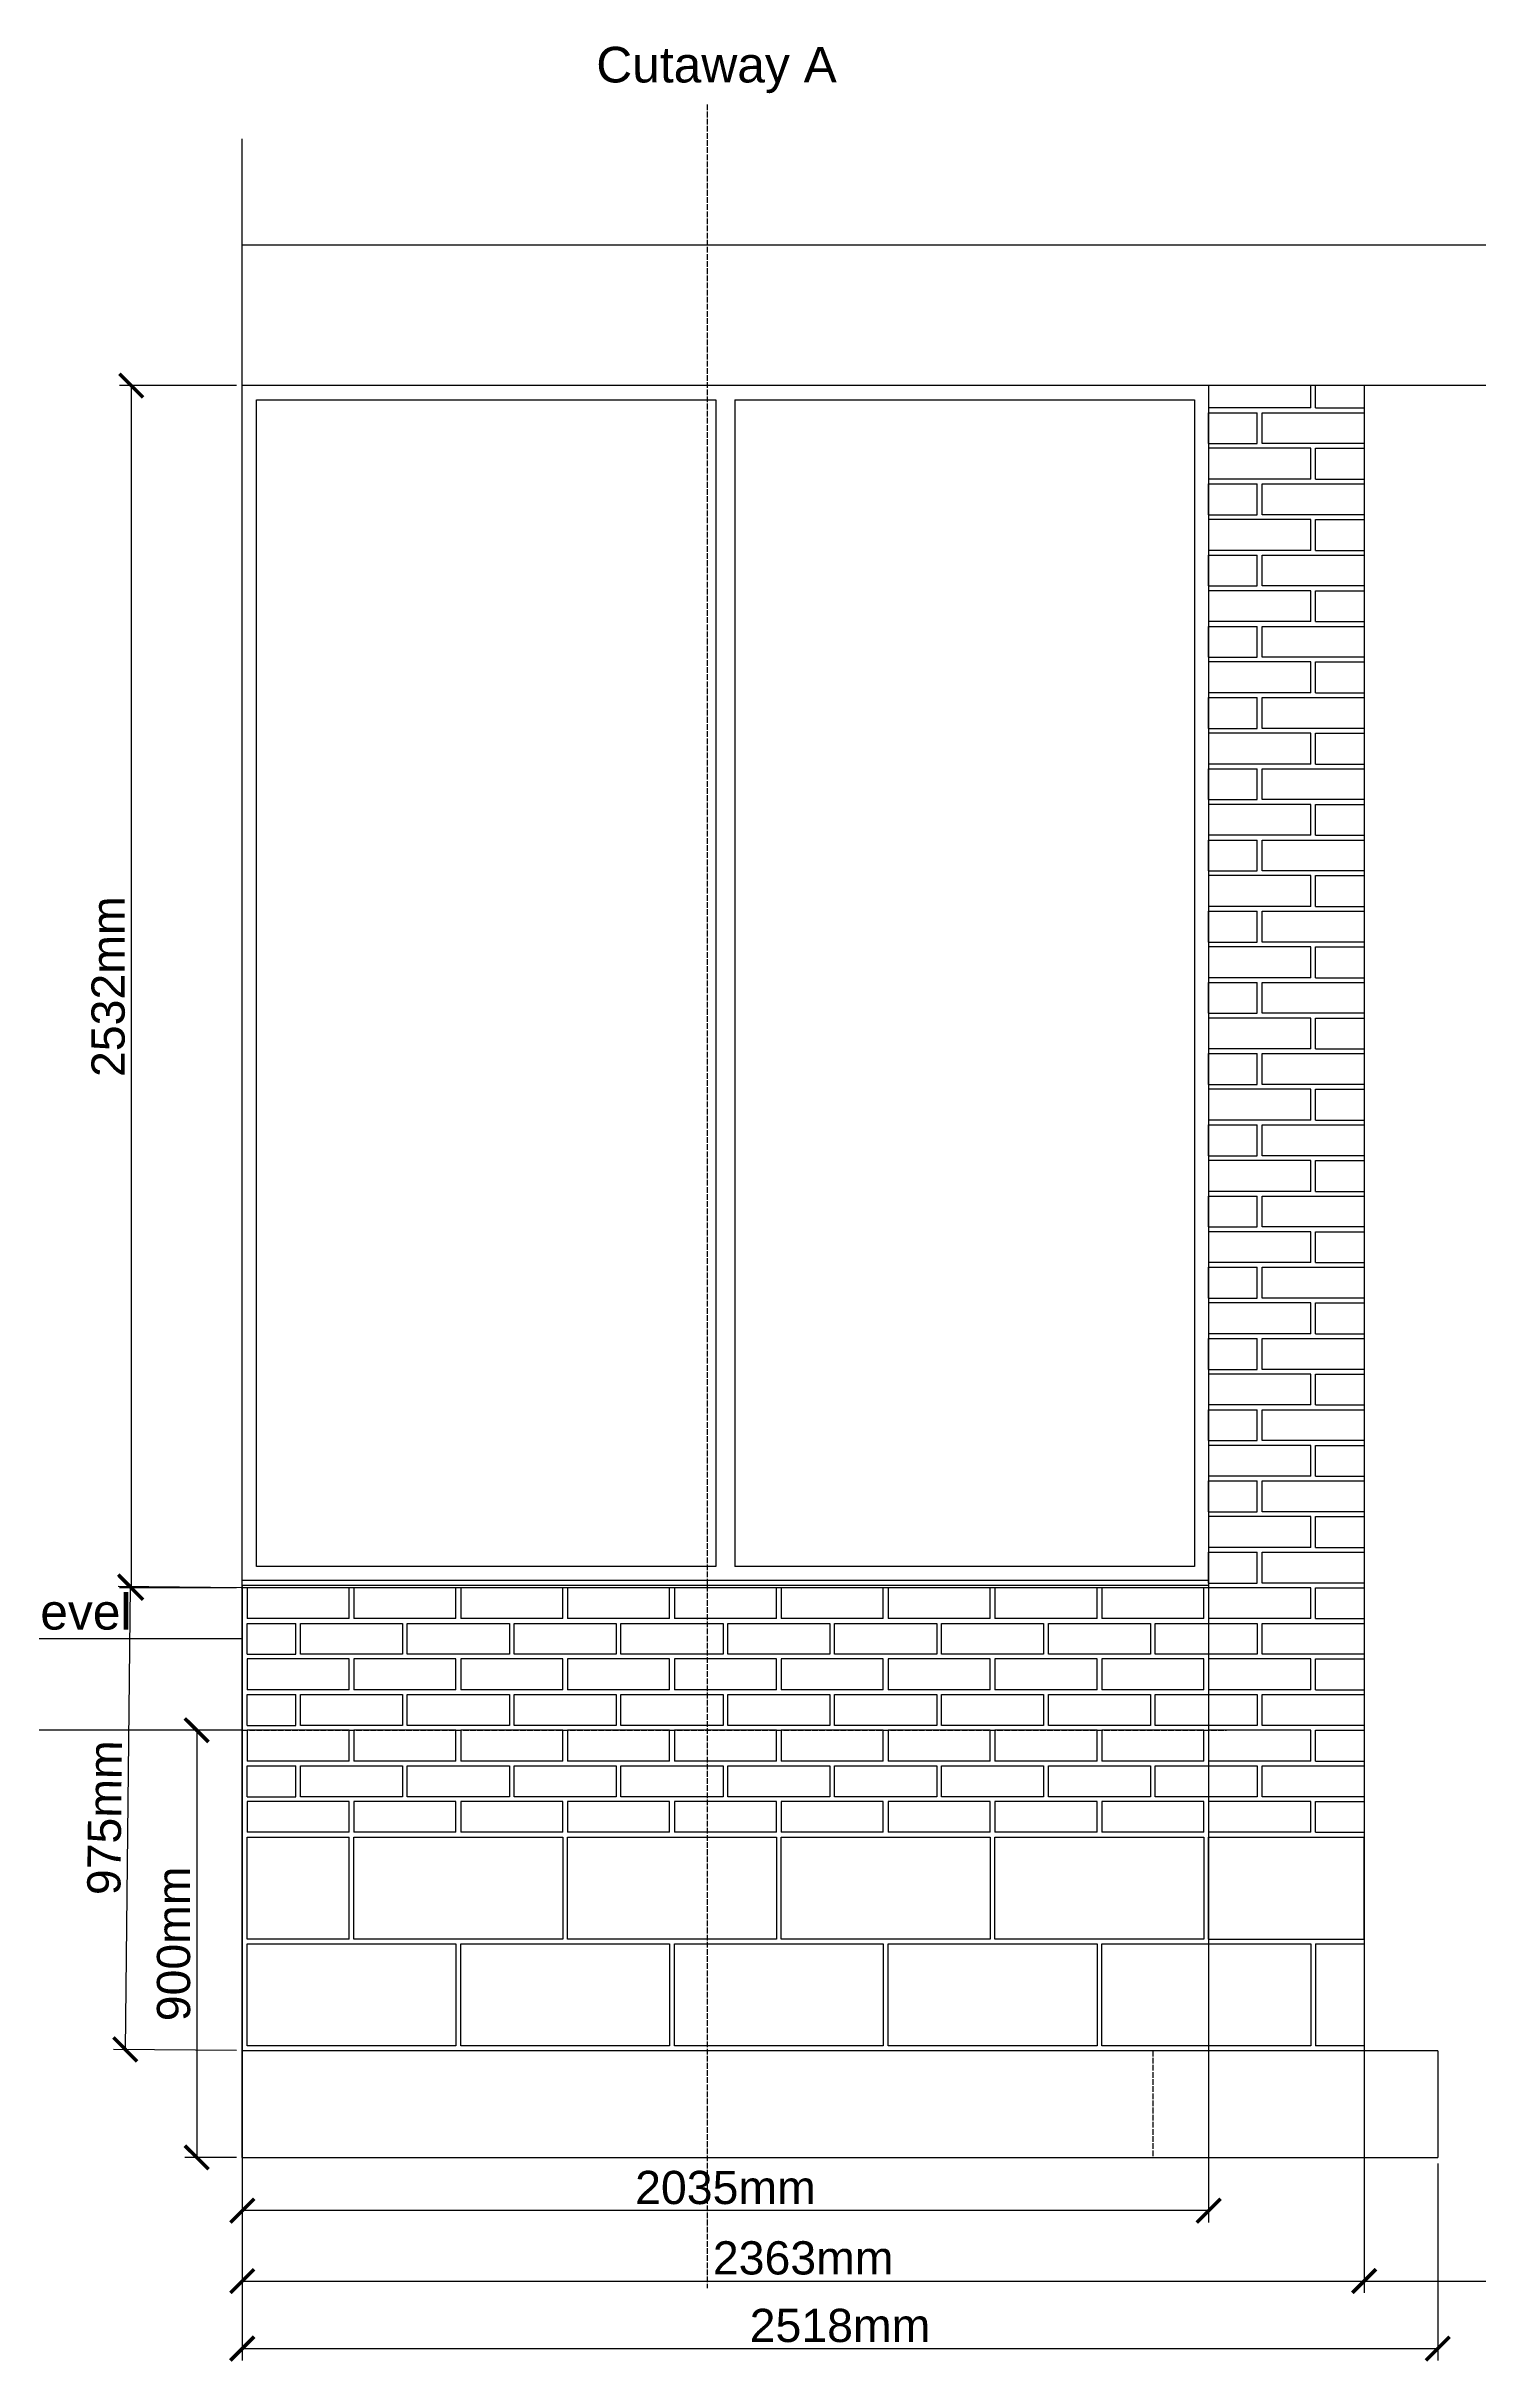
# Model space of a CAD drawing. Header units: millimetres. Extents: x -11841 to 102307, y -68819 to 40378.
# Drawn here: x 55067 to 58083, y 1558 to 6435 of the extents above; entities that cross this region are included whole.
import ezdxf

# ---------------------------------------------------------------- set-up
doc = ezdxf.new("R2010")
doc.units = ezdxf.units.MM
doc.linetypes.add('ACAD_ISO02W100', pattern=[15, 12, -3])
doc.styles.get("Standard").update_dxf_attribs({"font": 'Arial.ttf'})
doc.dimstyles.new('JRMStyle', dxfattribs={"dimtxt": 3.5, "dimasz": 2.5, "dimexe": 1.25, "dimexo": 0.625, "dimtad": 1, "dimdec": 0, "dimdsep": 46, "dimtxsty": 'Standard', "dimblk": 'ARCHTICK', "dimblk1": 'ARCHTICK', "dimblk2": 'ARCHTICK', "dimcen": 2.5, "dimadec": 0, "dimazin": 0, "dimtfac": 1, "dimtdec": 0, "dimtmove": 0, "dimatfit": 3, "dimldrblk": 'ARCHTICK', "dimfxl": 1, "dimarcsym": 0})

# ---------------------------------------------------------------- blocks, each defined once
blk = doc.blocks.new('_ArchTick')
at = {"color": 0, "linetype": 'ByBlock', "const_width": 0.15}
blk.add_lwpolyline([(-0.5, -0.5), (0.5, 0.5)], dxfattribs=at)
blk = doc.blocks.new('*D55')
at = {"color": 0, "lineweight": -2, "ltscale": 0.58, "transparency": 16777216}
for p, q in [((55479.3, 3190.3), (55479.3, 1851)), ((57514.3, 3190.3), (57514.3, 1851)), ((57514.3, 1876), (55479.3, 1876))]:
    blk.add_line(p, q, dxfattribs=at)
at = {"layer": 'Defpoints', "color": 0, "ltscale": 0.58, "transparency": 16777216}
for p in [(55479.3, 3202.8), (57514.3, 3202.8), (55479.3, 1876)]:
    blk.add_point(p, dxfattribs=at)
at = {"color": 0, "lineweight": -2, "ltscale": 0.58, "transparency": 16777216, "xscale": 50, "yscale": 50, "zscale": 50, "rotation": 180}
blk.add_blockref('_ArchTick', (55479.3, 1876), dxfattribs=at)
at = {"color": 0, "lineweight": -2, "ltscale": 0.58, "transparency": 16777216, "xscale": 50, "yscale": 50, "zscale": 50}
blk.add_blockref('_ArchTick', (57514.3, 1876), dxfattribs=at)
at = {"color": 0, "ltscale": 0.58, "transparency": 16777216, "insert": (56496.8, 1924.2), "char_height": 70, "attachment_point": 5}
blk.add_mtext('2035mm', dxfattribs=at)
blk = doc.blocks.new('*D56')
at = {"color": 0, "lineweight": -2, "ltscale": 0.58, "transparency": 16777216}
for p, q in [((55479.3, 2200.3), (55479.3, 1702.6)), ((57841.8, 2200.3), (57841.8, 1702.6)), ((55479.3, 1727.6), (57841.8, 1727.6))]:
    blk.add_line(p, q, dxfattribs=at)
at = {"layer": 'Defpoints', "color": 0, "ltscale": 0.58, "transparency": 16777216}
for p in [(55479.3, 2212.8), (57841.8, 2212.8), (57841.8, 1727.6)]:
    blk.add_point(p, dxfattribs=at)
at = {"color": 0, "lineweight": -2, "ltscale": 0.58, "transparency": 16777216, "xscale": 50, "yscale": 50, "zscale": 50, "rotation": 180}
blk.add_blockref('_ArchTick', (55479.3, 1727.6), dxfattribs=at)
at = {"color": 0, "lineweight": -2, "ltscale": 0.58, "transparency": 16777216, "xscale": 50, "yscale": 50, "zscale": 50}
blk.add_blockref('_ArchTick', (57841.8, 1727.6), dxfattribs=at)
at = {"color": 0, "ltscale": 0.58, "transparency": 16777216, "insert": (56660.5, 1775.9), "char_height": 70, "attachment_point": 5}
blk.add_mtext('2363mm', dxfattribs=at)
blk = doc.blocks.new('*D57')
at = {"color": 0, "lineweight": -2, "ltscale": 0.58, "transparency": 16777216}
for p, q in [((55479.3, 1975.3), (55479.3, 1560.4)), ((57996.8, 1975.3), (57996.8, 1560.4)), ((55479.3, 1585.4), (57996.8, 1585.4))]:
    blk.add_line(p, q, dxfattribs=at)
at = {"layer": 'Defpoints', "color": 0, "ltscale": 0.58, "transparency": 16777216}
for p in [(55479.3, 1987.8), (57996.8, 1987.8), (57996.8, 1585.4)]:
    blk.add_point(p, dxfattribs=at)
at = {"color": 0, "lineweight": -2, "ltscale": 0.58, "transparency": 16777216, "xscale": 50, "yscale": 50, "zscale": 50, "rotation": 180}
blk.add_blockref('_ArchTick', (55479.3, 1585.4), dxfattribs=at)
at = {"color": 0, "lineweight": -2, "ltscale": 0.58, "transparency": 16777216, "xscale": 50, "yscale": 50, "zscale": 50}
blk.add_blockref('_ArchTick', (57996.8, 1585.4), dxfattribs=at)
at = {"color": 0, "ltscale": 0.58, "transparency": 16777216, "insert": (56738, 1633.6), "char_height": 70, "attachment_point": 5}
blk.add_mtext('2518mm', dxfattribs=at)
blk = doc.blocks.new('*D58')
at = {"color": 0, "lineweight": -2, "ltscale": 0.58, "transparency": 16777216}
for p, q in [((55466.8, 2887.8), (55358.3, 2887.8)), ((55383.3, 2887.8), (55383.3, 1987.8)), ((55466.8, 1987.8), (55358.3, 1987.8))]:
    blk.add_line(p, q, dxfattribs=at)
at = {"layer": 'Defpoints', "color": 0, "ltscale": 0.58, "transparency": 16777216}
for p in [(55479.3, 2887.8), (55383.3, 1987.8), (55479.3, 1987.8)]:
    blk.add_point(p, dxfattribs=at)
at = {"color": 0, "lineweight": -2, "ltscale": 0.58, "transparency": 16777216, "xscale": 50, "yscale": 50, "zscale": 50}
for p, rotation in [((55383.3, 2887.8), 90), ((55383.3, 1987.8), 270)]:
    blk.add_blockref('_ArchTick', p, dxfattribs=dict(at, rotation=rotation))
at = {"color": 0, "ltscale": 0.58, "transparency": 16777216, "insert": (55335, 2437.8), "char_height": 70, "attachment_point": 5, "rotation": 90}
blk.add_mtext('900mm', dxfattribs=at)
blk = doc.blocks.new('*D59')
at = {"color": 0, "lineweight": -2, "ltscale": 0.58, "transparency": 16777216}
for p, q in [((55476.8, 3188), (55217.9, 3190.6)), ((55242.9, 3190.4), (55232.9, 2215.4)), ((55466.8, 2213), (55207.9, 2215.6))]:
    blk.add_line(p, q, dxfattribs=at)
at = {"layer": 'Defpoints', "color": 0, "ltscale": 0.58, "transparency": 16777216}
for p in [(55489.3, 3187.8), (55232.9, 2215.4), (55479.3, 2212.8)]:
    blk.add_point(p, dxfattribs=at)
at = {"color": 0, "lineweight": -2, "ltscale": 0.58, "transparency": 16777216, "xscale": 50, "yscale": 50, "zscale": 50}
for p, rotation in [((55242.9, 3190.4), 89.41237158376046), ((55232.9, 2215.4), 269.4123715837604)]:
    blk.add_blockref('_ArchTick', p, dxfattribs=dict(at, rotation=rotation))
at = {"color": 0, "ltscale": 0.58, "transparency": 16777216, "insert": (55189.7, 2703.4), "char_height": 70, "attachment_point": 5, "rotation": 89.4124}
blk.add_mtext('975mm', dxfattribs=at)
blk = doc.blocks.new('*D60')
at = {"color": 0, "lineweight": -2, "ltscale": 0.58, "transparency": 16777216}
for p, q in [((55466.8, 5719.8), (55220.4, 5719.8)), ((55245.4, 5719.8), (55245.4, 3187.8)), ((55466.8, 3187.8), (55220.4, 3187.8))]:
    blk.add_line(p, q, dxfattribs=at)
at = {"layer": 'Defpoints', "color": 0, "ltscale": 0.58, "transparency": 16777216}
for p in [(55479.3, 5719.8), (55245.4, 3187.8), (55479.3, 3187.8)]:
    blk.add_point(p, dxfattribs=at)
at = {"color": 0, "lineweight": -2, "ltscale": 0.58, "transparency": 16777216, "xscale": 50, "yscale": 50, "zscale": 50}
for p, rotation in [((55245.4, 5719.8), 90), ((55245.4, 3187.8), 270)]:
    blk.add_blockref('_ArchTick', p, dxfattribs=dict(at, rotation=rotation))
at = {"color": 0, "ltscale": 0.58, "transparency": 16777216, "insert": (55197.2, 4453.8), "char_height": 70, "attachment_point": 5, "rotation": 90}
blk.add_mtext('2532mm', dxfattribs=at)
blk = doc.blocks.new('*D93')
at = {"color": 0, "lineweight": -2, "ltscale": 0.58, "transparency": 16777216}
for p, q in [((57841.8, 2650.3), (57841.8, 1702.6)), ((60405.8, 2650.3), (60405.8, 1702.6)), ((57841.8, 1727.6), (60405.8, 1727.6))]:
    blk.add_line(p, q, dxfattribs=at)
at = {"layer": 'Defpoints', "color": 0, "ltscale": 0.58, "transparency": 16777216}
for p in [(57841.8, 2662.8), (60405.8, 2662.8), (60405.8, 1727.6)]:
    blk.add_point(p, dxfattribs=at)
at = {"color": 0, "lineweight": -2, "ltscale": 0.58, "transparency": 16777216, "xscale": 50, "yscale": 50, "zscale": 50, "rotation": 180}
blk.add_blockref('_ArchTick', (57841.8, 1727.6), dxfattribs=at)
at = {"color": 0, "lineweight": -2, "ltscale": 0.58, "transparency": 16777216, "xscale": 50, "yscale": 50, "zscale": 50}
blk.add_blockref('_ArchTick', (60405.8, 1727.6), dxfattribs=at)
at = {"color": 0, "ltscale": 0.58, "transparency": 16777216, "insert": (59123.8, 1775.9), "char_height": 70, "attachment_point": 5}
blk.add_mtext('2564mm', dxfattribs=at)

msp = doc.modelspace()

# ---------------------------------------------------------------- linework, layer by layer
at = {"linetype": 'ACAD_ISO02W100'}
for p, q in [((56458.6, 6311.9), (56458.6, 1712.9)), ((55479.3, 2887.8), (57551.8, 2887.8)), ((57396.8, 2212.8), (57396.8, 1987.8))]:
    msp.add_line(p, q, dxfattribs=at)
for p, q in [((55479.3, 1987.8), (55479.3, 6239.7)), ((60753.3, 6015.8), (55479.3, 6015.8)), ((60733.3, 5719.8), (55479.3, 5719.8)), ((57514.3, 5719.8), (57514.3, 5672.8)), ((57514.3, 5719.8), (57514.3, 3187.8)), ((57729.3, 5672.8), (57729.3, 5719.8)), ((57739.3, 5672.8), (57739.3, 5719.8)), ((57841.8, 5719.8), (57841.8, 5672.8)), ((57841.8, 5719.8), (57841.8, 2212.8)), ((55509.3, 3232.8), (55509.3, 5689.8)), ((55509.3, 5689.8), (56476.8, 5689.8)), ((56516.8, 5689.8), (57484.3, 5689.8)), ((57484.3, 5689.8), (57484.3, 3232.8)), ((57729.3, 5672.8), (57514.3, 5672.8)), ((57514.3, 5597.8), (57514.3, 5662.8)), ((57514.3, 5662.8), (57616.8, 5662.8)), ((57616.8, 5597.8), (57616.8, 5662.8)), ((57626.8, 5597.8), (57626.8, 5662.8)), ((57626.8, 5662.8), (57841.8, 5662.8)), ((57739.3, 5672.8), (57841.8, 5672.8)), ((57841.8, 5662.8), (57841.8, 5597.8)), ((57514.3, 5597.8), (57616.8, 5597.8)), ((57729.3, 5587.8), (57514.3, 5587.8)), ((57514.3, 5587.8), (57514.3, 5522.8)), ((57841.8, 5597.8), (57626.8, 5597.8)), ((57729.3, 5522.8), (57729.3, 5587.8)), ((57739.3, 5522.8), (57739.3, 5587.8)), ((57739.3, 5587.8), (57841.8, 5587.8)), ((57841.8, 5587.8), (57841.8, 5522.8)), ((57729.3, 5522.8), (57514.3, 5522.8)), ((57514.3, 5447.8), (57514.3, 5512.8)), ((57514.3, 5512.8), (57616.8, 5512.8)), ((57616.8, 5447.8), (57616.8, 5512.8)), ((57626.8, 5447.8), (57626.8, 5512.8)), ((57626.8, 5512.8), (57841.8, 5512.8)), ((57739.3, 5522.8), (57841.8, 5522.8)), ((57841.8, 5512.8), (57841.8, 5447.8)), ((57514.3, 5447.8), (57616.8, 5447.8)), ((57729.3, 5437.8), (57514.3, 5437.8)), ((57514.3, 5437.8), (57514.3, 5372.8)), ((57841.8, 5447.8), (57626.8, 5447.8)), ((57729.3, 5372.8), (57729.3, 5437.8)), ((57739.3, 5372.8), (57739.3, 5437.8)), ((57739.3, 5437.8), (57841.8, 5437.8)), ((57841.8, 5437.8), (57841.8, 5372.8)), ((57729.3, 5372.8), (57514.3, 5372.8)), ((57739.3, 5372.8), (57841.8, 5372.8)), ((57514.3, 5297.8), (57514.3, 5362.8)), ((57514.3, 5362.8), (57616.8, 5362.8)), ((57616.8, 5297.8), (57616.8, 5362.8)), ((57626.8, 5297.8), (57626.8, 5362.8)), ((57626.8, 5362.8), (57841.8, 5362.8)), ((57841.8, 5362.8), (57841.8, 5297.8)), ((57514.3, 5297.8), (57616.8, 5297.8)), ((57729.3, 5287.8), (57514.3, 5287.8)), ((57514.3, 5287.8), (57514.3, 5222.8)), ((57841.8, 5297.8), (57626.8, 5297.8)), ((57729.3, 5222.8), (57729.3, 5287.8)), ((57739.3, 5222.8), (57739.3, 5287.8)), ((57739.3, 5287.8), (57841.8, 5287.8)), ((57841.8, 5287.8), (57841.8, 5222.8)), ((57729.3, 5222.8), (57514.3, 5222.8)), ((57739.3, 5222.8), (57841.8, 5222.8)), ((57514.3, 5147.8), (57514.3, 5212.8)), ((57514.3, 5212.8), (57616.8, 5212.8)), ((57616.8, 5147.8), (57616.8, 5212.8)), ((57626.8, 5147.8), (57626.8, 5212.8)), ((57626.8, 5212.8), (57841.8, 5212.8)), ((57841.8, 5212.8), (57841.8, 5147.8)), ((57514.3, 5147.8), (57616.8, 5147.8)), ((57729.3, 5137.8), (57514.3, 5137.8)), ((57514.3, 5137.8), (57514.3, 5072.8)), ((57841.8, 5147.8), (57626.8, 5147.8)), ((57729.3, 5072.8), (57729.3, 5137.8)), ((57739.3, 5072.8), (57739.3, 5137.8)), ((57739.3, 5137.8), (57841.8, 5137.8)), ((57841.8, 5137.8), (57841.8, 5072.8)), ((57729.3, 5072.8), (57514.3, 5072.8)), ((57739.3, 5072.8), (57841.8, 5072.8)), ((57514.3, 4997.8), (57514.3, 5062.8)), ((57514.3, 5062.8), (57616.8, 5062.8)), ((57616.8, 4997.8), (57616.8, 5062.8)), ((57626.8, 4997.8), (57626.8, 5062.8)), ((57626.8, 5062.8), (57841.8, 5062.8)), ((57841.8, 5062.8), (57841.8, 4997.8)), ((57514.3, 4997.8), (57616.8, 4997.8)), ((57729.3, 4987.8), (57514.3, 4987.8)), ((57514.3, 4987.8), (57514.3, 4922.8)), ((57841.8, 4997.8), (57626.8, 4997.8)), ((57729.3, 4922.8), (57729.3, 4987.8)), ((57739.3, 4922.8), (57739.3, 4987.8)), ((57739.3, 4987.8), (57841.8, 4987.8)), ((57841.8, 4987.8), (57841.8, 4922.8)), ((57729.3, 4922.8), (57514.3, 4922.8)), ((57514.3, 4847.8), (57514.3, 4912.8)), ((57514.3, 4912.8), (57616.8, 4912.8)), ((57616.8, 4847.8), (57616.8, 4912.8)), ((57626.8, 4847.8), (57626.8, 4912.8)), ((57626.8, 4912.8), (57841.8, 4912.8)), ((57739.3, 4922.8), (57841.8, 4922.8)), ((57841.8, 4912.8), (57841.8, 4847.8)), ((57514.3, 4847.8), (57616.8, 4847.8)), ((57729.3, 4837.8), (57514.3, 4837.8)), ((57514.3, 4837.8), (57514.3, 4772.8)), ((57841.8, 4847.8), (57626.8, 4847.8)), ((57729.3, 4772.8), (57729.3, 4837.8)), ((57739.3, 4772.8), (57739.3, 4837.8)), ((57739.3, 4837.8), (57841.8, 4837.8)), ((57841.8, 4837.8), (57841.8, 4772.8)), ((57729.3, 4772.8), (57514.3, 4772.8)), ((57514.3, 4697.8), (57514.3, 4762.8)), ((57514.3, 4762.8), (57616.8, 4762.8)), ((57616.8, 4697.8), (57616.8, 4762.8)), ((57626.8, 4697.8), (57626.8, 4762.8)), ((57626.8, 4762.8), (57841.8, 4762.8)), ((57739.3, 4772.8), (57841.8, 4772.8)), ((57841.8, 4762.8), (57841.8, 4697.8)), ((57514.3, 4697.8), (57616.8, 4697.8)), ((57729.3, 4687.8), (57514.3, 4687.8)), ((57514.3, 4687.8), (57514.3, 4622.8)), ((57841.8, 4697.8), (57626.8, 4697.8)), ((57729.3, 4622.8), (57729.3, 4687.8)), ((57739.3, 4622.8), (57739.3, 4687.8)), ((57739.3, 4687.8), (57841.8, 4687.8)), ((57841.8, 4687.8), (57841.8, 4622.8)), ((57729.3, 4622.8), (57514.3, 4622.8)), ((57514.3, 4547.8), (57514.3, 4612.8)), ((57514.3, 4612.8), (57616.8, 4612.8)), ((57616.8, 4547.8), (57616.8, 4612.8)), ((57626.8, 4547.8), (57626.8, 4612.8)), ((57626.8, 4612.8), (57841.8, 4612.8)), ((57739.3, 4622.8), (57841.8, 4622.8)), ((57841.8, 4612.8), (57841.8, 4547.8)), ((57514.3, 4547.8), (57616.8, 4547.8)), ((57729.3, 4537.8), (57514.3, 4537.8)), ((57514.3, 4537.8), (57514.3, 4472.8)), ((57841.8, 4547.8), (57626.8, 4547.8)), ((57729.3, 4472.8), (57729.3, 4537.8)), ((57739.3, 4472.8), (57739.3, 4537.8)), ((57739.3, 4537.8), (57841.8, 4537.8)), ((57841.8, 4537.8), (57841.8, 4472.8)), ((57729.3, 4472.8), (57514.3, 4472.8)), ((57514.3, 4397.8), (57514.3, 4462.8)), ((57514.3, 4462.8), (57616.8, 4462.8)), ((57616.8, 4397.8), (57616.8, 4462.8)), ((57626.8, 4397.8), (57626.8, 4462.8)), ((57626.8, 4462.8), (57841.8, 4462.8)), ((57739.3, 4472.8), (57841.8, 4472.8)), ((57841.8, 4462.8), (57841.8, 4397.8)), ((57514.3, 4397.8), (57616.8, 4397.8)), ((57841.8, 4397.8), (57626.8, 4397.8)), ((57729.3, 4387.8), (57514.3, 4387.8)), ((57514.3, 4387.8), (57514.3, 4322.8)), ((57729.3, 4322.8), (57729.3, 4387.8)), ((57739.3, 4322.8), (57739.3, 4387.8)), ((57739.3, 4387.8), (57841.8, 4387.8)), ((57841.8, 4387.8), (57841.8, 4322.8)), ((57729.3, 4322.8), (57514.3, 4322.8)), ((57514.3, 4247.8), (57514.3, 4312.8)), ((57514.3, 4312.8), (57616.8, 4312.8)), ((57616.8, 4247.8), (57616.8, 4312.8)), ((57626.8, 4247.8), (57626.8, 4312.8)), ((57626.8, 4312.8), (57841.8, 4312.8)), ((57739.3, 4322.8), (57841.8, 4322.8)), ((57841.8, 4312.8), (57841.8, 4247.8)), ((57514.3, 4247.8), (57616.8, 4247.8)), ((57841.8, 4247.8), (57626.8, 4247.8)), ((57729.3, 4237.8), (57514.3, 4237.8)), ((57514.3, 4237.8), (57514.3, 4172.8)), ((57729.3, 4172.8), (57729.3, 4237.8)), ((57739.3, 4172.8), (57739.3, 4237.8)), ((57739.3, 4237.8), (57841.8, 4237.8)), ((57841.8, 4237.8), (57841.8, 4172.8)), ((57729.3, 4172.8), (57514.3, 4172.8)), ((57514.3, 4097.8), (57514.3, 4162.8)), ((57514.3, 4162.8), (57616.8, 4162.8)), ((57616.8, 4097.8), (57616.8, 4162.8)), ((57626.8, 4097.8), (57626.8, 4162.8)), ((57626.8, 4162.8), (57841.8, 4162.8)), ((57739.3, 4172.8), (57841.8, 4172.8)), ((57841.8, 4162.8), (57841.8, 4097.8)), ((57514.3, 4097.8), (57616.8, 4097.8)), ((57841.8, 4097.8), (57626.8, 4097.8)), ((57729.3, 4087.8), (57514.3, 4087.8)), ((57514.3, 4087.8), (57514.3, 4022.8)), ((57729.3, 4022.8), (57729.3, 4087.8)), ((57739.3, 4022.8), (57739.3, 4087.8)), ((57739.3, 4087.8), (57841.8, 4087.8)), ((57841.8, 4087.8), (57841.8, 4022.8)), ((57729.3, 4022.8), (57514.3, 4022.8)), ((57514.3, 3947.8), (57514.3, 4012.8)), ((57514.3, 4012.8), (57616.8, 4012.8)), ((57616.8, 3947.8), (57616.8, 4012.8)), ((57626.8, 3947.8), (57626.8, 4012.8)), ((57626.8, 4012.8), (57841.8, 4012.8)), ((57739.3, 4022.8), (57841.8, 4022.8)), ((57841.8, 4012.8), (57841.8, 3947.8)), ((57514.3, 3947.8), (57616.8, 3947.8)), ((57729.3, 3937.8), (57514.3, 3937.8)), ((57514.3, 3937.8), (57514.3, 3872.8)), ((57841.8, 3947.8), (57626.8, 3947.8)), ((57729.3, 3872.8), (57729.3, 3937.8)), ((57739.3, 3872.8), (57739.3, 3937.8)), ((57739.3, 3937.8), (57841.8, 3937.8)), ((57841.8, 3937.8), (57841.8, 3872.8)), ((57729.3, 3872.8), (57514.3, 3872.8)), ((57514.3, 3797.8), (57514.3, 3862.8)), ((57514.3, 3862.8), (57616.8, 3862.8)), ((57616.8, 3797.8), (57616.8, 3862.8)), ((57626.8, 3797.8), (57626.8, 3862.8)), ((57626.8, 3862.8), (57841.8, 3862.8)), ((57739.3, 3872.8), (57841.8, 3872.8)), ((57841.8, 3862.8), (57841.8, 3797.8)), ((57514.3, 3797.8), (57616.8, 3797.8)), ((57729.3, 3787.8), (57514.3, 3787.8)), ((57514.3, 3787.8), (57514.3, 3722.8)), ((57841.8, 3797.8), (57626.8, 3797.8)), ((57729.3, 3722.8), (57729.3, 3787.8)), ((57739.3, 3722.8), (57739.3, 3787.8)), ((57739.3, 3787.8), (57841.8, 3787.8)), ((57841.8, 3787.8), (57841.8, 3722.8)), ((57729.3, 3722.8), (57514.3, 3722.8)), ((57514.3, 3647.8), (57514.3, 3712.8)), ((57514.3, 3712.8), (57616.8, 3712.8)), ((57616.8, 3647.8), (57616.8, 3712.8)), ((57626.8, 3647.8), (57626.8, 3712.8)), ((57626.8, 3712.8), (57841.8, 3712.8)), ((57739.3, 3722.8), (57841.8, 3722.8)), ((57841.8, 3712.8), (57841.8, 3647.8)), ((57514.3, 3647.8), (57616.8, 3647.8)), ((57729.3, 3637.8), (57514.3, 3637.8)), ((57514.3, 3637.8), (57514.3, 3572.8)), ((57841.8, 3647.8), (57626.8, 3647.8)), ((57729.3, 3572.8), (57729.3, 3637.8)), ((57739.3, 3572.8), (57739.3, 3637.8)), ((57739.3, 3637.8), (57841.8, 3637.8)), ((57841.8, 3637.8), (57841.8, 3572.8)), ((57729.3, 3572.8), (57514.3, 3572.8)), ((57514.3, 3497.8), (57514.3, 3562.8)), ((57514.3, 3562.8), (57616.8, 3562.8)), ((57616.8, 3497.8), (57616.8, 3562.8)), ((57626.8, 3497.8), (57626.8, 3562.8)), ((57626.8, 3562.8), (57841.8, 3562.8)), ((57739.3, 3572.8), (57841.8, 3572.8)), ((57841.8, 3562.8), (57841.8, 3497.8)), ((57514.3, 3497.8), (57616.8, 3497.8)), ((57729.3, 3487.8), (57514.3, 3487.8)), ((57514.3, 3487.8), (57514.3, 3422.8)), ((57841.8, 3497.8), (57626.8, 3497.8)), ((57729.3, 3422.8), (57729.3, 3487.8)), ((57739.3, 3422.8), (57739.3, 3487.8)), ((57739.3, 3487.8), (57841.8, 3487.8)), ((57841.8, 3487.8), (57841.8, 3422.8)), ((57729.3, 3422.8), (57514.3, 3422.8)), ((57739.3, 3422.8), (57841.8, 3422.8)), ((57514.3, 3347.8), (57514.3, 3412.8)), ((57514.3, 3412.8), (57616.8, 3412.8)), ((57616.8, 3347.8), (57616.8, 3412.8)), ((57626.8, 3347.8), (57626.8, 3412.8)), ((57626.8, 3412.8), (57841.8, 3412.8)), ((57841.8, 3412.8), (57841.8, 3347.8)), ((57514.3, 3347.8), (57616.8, 3347.8)), ((57729.3, 3337.8), (57514.3, 3337.8)), ((57514.3, 3337.8), (57514.3, 3272.8)), ((57841.8, 3347.8), (57626.8, 3347.8)), ((57729.3, 3272.8), (57729.3, 3337.8)), ((57739.3, 3272.8), (57739.3, 3337.8)), ((57739.3, 3337.8), (57841.8, 3337.8)), ((57841.8, 3337.8), (57841.8, 3272.8)), ((57729.3, 3272.8), (57514.3, 3272.8)), ((57739.3, 3272.8), (57841.8, 3272.8)), ((56476.8, 3232.8), (55509.3, 3232.8)), ((57484.3, 3232.8), (56516.8, 3232.8)), ((57514.3, 3197.8), (57514.3, 3262.8)), ((57514.3, 3262.8), (57616.8, 3262.8)), ((57616.8, 3197.8), (57616.8, 3262.8)), ((57626.8, 3197.8), (57626.8, 3262.8)), ((57626.8, 3262.8), (57841.8, 3262.8)), ((57841.8, 3262.8), (57841.8, 3197.8)), ((57514.3, 3202.8), (55479.3, 3202.8)), ((57514.3, 3192.8), (55479.3, 3192.8)), ((57514.3, 3187.8), (55479.3, 3187.8)), ((55704.3, 3187.8), (55489.3, 3187.8)), ((55489.3, 3187.8), (55489.3, 3122.8)), ((55704.3, 3122.8), (55704.3, 3187.8)), ((55929.3, 3187.8), (55714.3, 3187.8)), ((55714.3, 3187.8), (55714.3, 3122.8)), ((55929.3, 3122.8), (55929.3, 3187.8)), ((56154.3, 3187.8), (55939.3, 3187.8)), ((55939.3, 3187.8), (55939.3, 3122.8)), ((56154.3, 3122.8), (56154.3, 3187.8)), ((56379.3, 3187.8), (56164.3, 3187.8)), ((56164.3, 3187.8), (56164.3, 3122.8)), ((56379.3, 3122.8), (56379.3, 3187.8)), ((56604.3, 3187.8), (56389.3, 3187.8)), ((56389.3, 3187.8), (56389.3, 3122.8)), ((56604.3, 3122.8), (56604.3, 3187.8)), ((56829.3, 3187.8), (56614.3, 3187.8)), ((56614.3, 3187.8), (56614.3, 3122.8)), ((56829.3, 3122.8), (56829.3, 3187.8)), ((57054.3, 3187.8), (56839.3, 3187.8)), ((56839.3, 3187.8), (56839.3, 3122.8)), ((57054.3, 3122.8), (57054.3, 3187.8)), ((57279.3, 3187.8), (57064.3, 3187.8)), ((57064.3, 3187.8), (57064.3, 3122.8)), ((57279.3, 3122.8), (57279.3, 3187.8)), ((57504.3, 3187.8), (57289.3, 3187.8)), ((57289.3, 3187.8), (57289.3, 3122.8)), ((57504.3, 3122.8), (57504.3, 3187.8)), ((57514.3, 3197.8), (57616.8, 3197.8)), ((57729.3, 3187.8), (57514.3, 3187.8)), ((57514.3, 3187.8), (57514.3, 3122.8)), ((57841.8, 3197.8), (57626.8, 3197.8)), ((57729.3, 3122.8), (57729.3, 3187.8)), ((57739.3, 3122.8), (57739.3, 3187.8)), ((57739.3, 3187.8), (57841.8, 3187.8)), ((57841.8, 3187.8), (57841.8, 3122.8)), ((55704.3, 3122.8), (55489.3, 3122.8)), ((55929.3, 3122.8), (55714.3, 3122.8)), ((56154.3, 3122.8), (55939.3, 3122.8)), ((56379.3, 3122.8), (56164.3, 3122.8)), ((56604.3, 3122.8), (56389.3, 3122.8)), ((56829.3, 3122.8), (56614.3, 3122.8)), ((57054.3, 3122.8), (56839.3, 3122.8)), ((57279.3, 3122.8), (57064.3, 3122.8)), ((57504.3, 3122.8), (57289.3, 3122.8)), ((57729.3, 3122.8), (57514.3, 3122.8)), ((57739.3, 3122.8), (57841.8, 3122.8)), ((55479.3, 3080.3), (54404.2, 3080.3)), ((55489.3, 3047.8), (55489.3, 3112.8)), ((55489.3, 3112.8), (55591.8, 3112.8)), ((55591.8, 3047.8), (55591.8, 3112.8)), ((55601.8, 3047.8), (55601.8, 3112.8)), ((55601.8, 3112.8), (55816.8, 3112.8)), ((55816.8, 3112.8), (55816.8, 3047.8)), ((55826.8, 3047.8), (55826.8, 3112.8)), ((55826.8, 3112.8), (56041.8, 3112.8)), ((56041.8, 3112.8), (56041.8, 3047.8)), ((56051.8, 3047.8), (56051.8, 3112.8)), ((56051.8, 3112.8), (56266.8, 3112.8)), ((56266.8, 3112.8), (56266.8, 3047.8)), ((56276.8, 3047.8), (56276.8, 3112.8)), ((56276.8, 3112.8), (56491.8, 3112.8)), ((56491.8, 3112.8), (56491.8, 3047.8)), ((56501.8, 3047.8), (56501.8, 3112.8)), ((56501.8, 3112.8), (56716.8, 3112.8)), ((56716.8, 3112.8), (56716.8, 3047.8)), ((56726.8, 3047.8), (56726.8, 3112.8)), ((56726.8, 3112.8), (56941.8, 3112.8)), ((56941.8, 3112.8), (56941.8, 3047.8)), ((56951.8, 3047.8), (56951.8, 3112.8)), ((56951.8, 3112.8), (57166.8, 3112.8)), ((57166.8, 3112.8), (57166.8, 3047.8)), ((57176.8, 3047.8), (57176.8, 3112.8)), ((57176.8, 3112.8), (57391.8, 3112.8)), ((57391.8, 3112.8), (57391.8, 3047.8)), ((57401.8, 3047.8), (57401.8, 3112.8)), ((57401.8, 3112.8), (57616.8, 3112.8)), ((57616.8, 3112.8), (57616.8, 3047.8)), ((57626.8, 3047.8), (57626.8, 3112.8)), ((57626.8, 3112.8), (57841.8, 3112.8)), ((57841.8, 3112.8), (57841.8, 3047.8)), ((55489.3, 3047.8), (55591.8, 3047.8)), ((55704.3, 3037.8), (55489.3, 3037.8)), ((55489.3, 3037.8), (55489.3, 2972.8)), ((55816.8, 3047.8), (55601.8, 3047.8)), ((55704.3, 2972.8), (55704.3, 3037.8)), ((55929.3, 3037.8), (55714.3, 3037.8)), ((55714.3, 3037.8), (55714.3, 2972.8)), ((56041.8, 3047.8), (55826.8, 3047.8)), ((55929.3, 2972.8), (55929.3, 3037.8)), ((56154.3, 3037.8), (55939.3, 3037.8)), ((55939.3, 3037.8), (55939.3, 2972.8)), ((56266.8, 3047.8), (56051.8, 3047.8)), ((56154.3, 2972.8), (56154.3, 3037.8)), ((56379.3, 3037.8), (56164.3, 3037.8)), ((56164.3, 3037.8), (56164.3, 2972.8)), ((56491.8, 3047.8), (56276.8, 3047.8)), ((56379.3, 2972.8), (56379.3, 3037.8)), ((56604.3, 3037.8), (56389.3, 3037.8)), ((56389.3, 3037.8), (56389.3, 2972.8)), ((56716.8, 3047.8), (56501.8, 3047.8)), ((56604.3, 2972.8), (56604.3, 3037.8)), ((56829.3, 3037.8), (56614.3, 3037.8)), ((56614.3, 3037.8), (56614.3, 2972.8)), ((56941.8, 3047.8), (56726.8, 3047.8)), ((56829.3, 2972.8), (56829.3, 3037.8)), ((57054.3, 3037.8), (56839.3, 3037.8)), ((56839.3, 3037.8), (56839.3, 2972.8)), ((57166.8, 3047.8), (56951.8, 3047.8)), ((57054.3, 2972.8), (57054.3, 3037.8)), ((57279.3, 3037.8), (57064.3, 3037.8)), ((57064.3, 3037.8), (57064.3, 2972.8)), ((57391.8, 3047.8), (57176.8, 3047.8)), ((57279.3, 2972.8), (57279.3, 3037.8)), ((57504.3, 3037.8), (57289.3, 3037.8)), ((57289.3, 3037.8), (57289.3, 2972.8)), ((57616.8, 3047.8), (57401.8, 3047.8)), ((57504.3, 2972.8), (57504.3, 3037.8)), ((57729.3, 3037.8), (57514.3, 3037.8)), ((57514.3, 3037.8), (57514.3, 2972.8)), ((57841.8, 3047.8), (57626.8, 3047.8)), ((57729.3, 2972.8), (57729.3, 3037.8)), ((57739.3, 2972.8), (57739.3, 3037.8)), ((57739.3, 3037.8), (57841.8, 3037.8)), ((57841.8, 3037.8), (57841.8, 2972.8)), ((55704.3, 2972.8), (55489.3, 2972.8)), ((55489.3, 2897.8), (55489.3, 2962.8)), ((55489.3, 2962.8), (55591.8, 2962.8)), ((55591.8, 2897.8), (55591.8, 2962.8)), ((55601.8, 2897.8), (55601.8, 2962.8)), ((55601.8, 2962.8), (55816.8, 2962.8)), ((55929.3, 2972.8), (55714.3, 2972.8)), ((55816.8, 2962.8), (55816.8, 2897.8)), ((55826.8, 2897.8), (55826.8, 2962.8)), ((55826.8, 2962.8), (56041.8, 2962.8)), ((56154.3, 2972.8), (55939.3, 2972.8)), ((56041.8, 2962.8), (56041.8, 2897.8)), ((56051.8, 2897.8), (56051.8, 2962.8)), ((56051.8, 2962.8), (56266.8, 2962.8)), ((56379.3, 2972.8), (56164.3, 2972.8)), ((56266.8, 2962.8), (56266.8, 2897.8)), ((56276.8, 2897.8), (56276.8, 2962.8)), ((56276.8, 2962.8), (56491.8, 2962.8)), ((56604.3, 2972.8), (56389.3, 2972.8)), ((56491.8, 2962.8), (56491.8, 2897.8)), ((56501.8, 2897.8), (56501.8, 2962.8)), ((56501.8, 2962.8), (56716.8, 2962.8)), ((56829.3, 2972.8), (56614.3, 2972.8)), ((56716.8, 2962.8), (56716.8, 2897.8)), ((56726.8, 2897.8), (56726.8, 2962.8)), ((56726.8, 2962.8), (56941.8, 2962.8)), ((57054.3, 2972.8), (56839.3, 2972.8)), ((56941.8, 2962.8), (56941.8, 2897.8)), ((56951.8, 2897.8), (56951.8, 2962.8)), ((56951.8, 2962.8), (57166.8, 2962.8)), ((57279.3, 2972.8), (57064.3, 2972.8)), ((57166.8, 2962.8), (57166.8, 2897.8)), ((57176.8, 2897.8), (57176.8, 2962.8)), ((57176.8, 2962.8), (57391.8, 2962.8)), ((57504.3, 2972.8), (57289.3, 2972.8)), ((57391.8, 2962.8), (57391.8, 2897.8)), ((57401.8, 2897.8), (57401.8, 2962.8)), ((57401.8, 2962.8), (57616.8, 2962.8)), ((57729.3, 2972.8), (57514.3, 2972.8)), ((57616.8, 2962.8), (57616.8, 2897.8)), ((57626.8, 2897.8), (57626.8, 2962.8)), ((57626.8, 2962.8), (57841.8, 2962.8)), ((57739.3, 2972.8), (57841.8, 2972.8)), ((57841.8, 2962.8), (57841.8, 2897.8)), ((55479.3, 2887.8), (54404.2, 2887.8)), ((55489.3, 2897.8), (55591.8, 2897.8)), ((55704.3, 2887.8), (55489.3, 2887.8)), ((55489.3, 2887.8), (55489.3, 2822.8)), ((55816.8, 2897.8), (55601.8, 2897.8)), ((55704.3, 2822.8), (55704.3, 2887.8)), ((55929.3, 2887.8), (55714.3, 2887.8)), ((55714.3, 2887.8), (55714.3, 2822.8)), ((56041.8, 2897.8), (55826.8, 2897.8)), ((55929.3, 2822.8), (55929.3, 2887.8)), ((56154.3, 2887.8), (55939.3, 2887.8)), ((55939.3, 2887.8), (55939.3, 2822.8)), ((56266.8, 2897.8), (56051.8, 2897.8)), ((56154.3, 2822.8), (56154.3, 2887.8)), ((56379.3, 2887.8), (56164.3, 2887.8)), ((56164.3, 2887.8), (56164.3, 2822.8)), ((56491.8, 2897.8), (56276.8, 2897.8)), ((56379.3, 2822.8), (56379.3, 2887.8)), ((56604.3, 2887.8), (56389.3, 2887.8)), ((56389.3, 2887.8), (56389.3, 2822.8)), ((56716.8, 2897.8), (56501.8, 2897.8)), ((56604.3, 2822.8), (56604.3, 2887.8)), ((56829.3, 2887.8), (56614.3, 2887.8)), ((56614.3, 2887.8), (56614.3, 2822.8)), ((56941.8, 2897.8), (56726.8, 2897.8)), ((56829.3, 2822.8), (56829.3, 2887.8)), ((57054.3, 2887.8), (56839.3, 2887.8)), ((56839.3, 2887.8), (56839.3, 2822.8)), ((57166.8, 2897.8), (56951.8, 2897.8)), ((57054.3, 2822.8), (57054.3, 2887.8)), ((57279.3, 2887.8), (57064.3, 2887.8)), ((57064.3, 2887.8), (57064.3, 2822.8)), ((57391.8, 2897.8), (57176.8, 2897.8)), ((57279.3, 2822.8), (57279.3, 2887.8)), ((57504.3, 2887.8), (57289.3, 2887.8)), ((57289.3, 2887.8), (57289.3, 2822.8)), ((57616.8, 2897.8), (57401.8, 2897.8)), ((57504.3, 2822.8), (57504.3, 2887.8)), ((57729.3, 2887.8), (57514.3, 2887.8)), ((57514.3, 2887.8), (57514.3, 2822.8)), ((57841.8, 2897.8), (57626.8, 2897.8)), ((57729.3, 2822.8), (57729.3, 2887.8)), ((57739.3, 2822.8), (57739.3, 2887.8)), ((57739.3, 2887.8), (57841.8, 2887.8)), ((57841.8, 2887.8), (57841.8, 2822.8)), ((55704.3, 2822.8), (55489.3, 2822.8)), ((55489.3, 2747.8), (55489.3, 2812.8)), ((55489.3, 2812.8), (55591.8, 2812.8)), ((55591.8, 2747.8), (55591.8, 2812.8)), ((55601.8, 2747.8), (55601.8, 2812.8)), ((55601.8, 2812.8), (55816.8, 2812.8)), ((55929.3, 2822.8), (55714.3, 2822.8)), ((55816.8, 2812.8), (55816.8, 2747.8)), ((55826.8, 2747.8), (55826.8, 2812.8)), ((55826.8, 2812.8), (56041.8, 2812.8)), ((56154.3, 2822.8), (55939.3, 2822.8)), ((56041.8, 2812.8), (56041.8, 2747.8)), ((56051.8, 2747.8), (56051.8, 2812.8)), ((56051.8, 2812.8), (56266.8, 2812.8)), ((56379.3, 2822.8), (56164.3, 2822.8)), ((56266.8, 2812.8), (56266.8, 2747.8)), ((56276.8, 2747.8), (56276.8, 2812.8)), ((56276.8, 2812.8), (56491.8, 2812.8)), ((56604.3, 2822.8), (56389.3, 2822.8)), ((56491.8, 2812.8), (56491.8, 2747.8)), ((56501.8, 2747.8), (56501.8, 2812.8)), ((56501.8, 2812.8), (56716.8, 2812.8)), ((56829.3, 2822.8), (56614.3, 2822.8)), ((56716.8, 2812.8), (56716.8, 2747.8)), ((56726.8, 2747.8), (56726.8, 2812.8)), ((56726.8, 2812.8), (56941.8, 2812.8)), ((57054.3, 2822.8), (56839.3, 2822.8)), ((56941.8, 2812.8), (56941.8, 2747.8)), ((56951.8, 2747.8), (56951.8, 2812.8)), ((56951.8, 2812.8), (57166.8, 2812.8)), ((57279.3, 2822.8), (57064.3, 2822.8)), ((57166.8, 2812.8), (57166.8, 2747.8)), ((57176.8, 2747.8), (57176.8, 2812.8)), ((57176.8, 2812.8), (57391.8, 2812.8)), ((57504.3, 2822.8), (57289.3, 2822.8)), ((57391.8, 2812.8), (57391.8, 2747.8)), ((57401.8, 2747.8), (57401.8, 2812.8)), ((57401.8, 2812.8), (57616.8, 2812.8)), ((57729.3, 2822.8), (57514.3, 2822.8)), ((57616.8, 2812.8), (57616.8, 2747.8)), ((57626.8, 2747.8), (57626.8, 2812.8)), ((57626.8, 2812.8), (57841.8, 2812.8)), ((57739.3, 2822.8), (57841.8, 2822.8)), ((57841.8, 2812.8), (57841.8, 2747.8)), ((55489.3, 2747.8), (55591.8, 2747.8)), ((55704.3, 2737.8), (55489.3, 2737.8)), ((55489.3, 2737.8), (55489.3, 2672.8)), ((55816.8, 2747.8), (55601.8, 2747.8)), ((55704.3, 2672.8), (55704.3, 2737.8)), ((55929.3, 2737.8), (55714.3, 2737.8)), ((55714.3, 2737.8), (55714.3, 2672.8)), ((56041.8, 2747.8), (55826.8, 2747.8)), ((55929.3, 2672.8), (55929.3, 2737.8)), ((56154.3, 2737.8), (55939.3, 2737.8)), ((55939.3, 2737.8), (55939.3, 2672.8)), ((56266.8, 2747.8), (56051.8, 2747.8)), ((56154.3, 2672.8), (56154.3, 2737.8)), ((56379.3, 2737.8), (56164.3, 2737.8)), ((56164.3, 2737.8), (56164.3, 2672.8)), ((56491.8, 2747.8), (56276.8, 2747.8)), ((56379.3, 2672.8), (56379.3, 2737.8)), ((56604.3, 2737.8), (56389.3, 2737.8)), ((56389.3, 2737.8), (56389.3, 2672.8)), ((56716.8, 2747.8), (56501.8, 2747.8)), ((56604.3, 2672.8), (56604.3, 2737.8)), ((56829.3, 2737.8), (56614.3, 2737.8)), ((56614.3, 2737.8), (56614.3, 2672.8)), ((56941.8, 2747.8), (56726.8, 2747.8)), ((56829.3, 2672.8), (56829.3, 2737.8)), ((57054.3, 2737.8), (56839.3, 2737.8)), ((56839.3, 2737.8), (56839.3, 2672.8)), ((57166.8, 2747.8), (56951.8, 2747.8)), ((57054.3, 2672.8), (57054.3, 2737.8)), ((57279.3, 2737.8), (57064.3, 2737.8)), ((57064.3, 2737.8), (57064.3, 2672.8)), ((57391.8, 2747.8), (57176.8, 2747.8)), ((57279.3, 2672.8), (57279.3, 2737.8)), ((57504.3, 2737.8), (57289.3, 2737.8)), ((57289.3, 2737.8), (57289.3, 2672.8)), ((57616.8, 2747.8), (57401.8, 2747.8)), ((57504.3, 2672.8), (57504.3, 2737.8)), ((57729.3, 2737.8), (57514.3, 2737.8)), ((57514.3, 2737.8), (57514.3, 2672.8)), ((57841.8, 2747.8), (57626.8, 2747.8)), ((57729.3, 2672.8), (57729.3, 2737.8)), ((57739.3, 2672.8), (57739.3, 2737.8)), ((57739.3, 2737.8), (57841.8, 2737.8)), ((57841.8, 2737.8), (57841.8, 2672.8)), ((55704.3, 2672.8), (55489.3, 2672.8)), ((55489.3, 2447.8), (55489.3, 2662.8)), ((55489.3, 2662.8), (55704.3, 2662.8)), ((55704.3, 2447.8), (55704.3, 2662.8)), ((55929.3, 2672.8), (55714.3, 2672.8)), ((55714.3, 2447.8), (55714.3, 2662.8)), ((55714.3, 2662.8), (56154.3, 2662.8)), ((56154.3, 2672.8), (55939.3, 2672.8)), ((56154.3, 2662.8), (56154.3, 2447.8)), ((56379.3, 2672.8), (56164.3, 2672.8)), ((56164.3, 2447.8), (56164.3, 2662.8)), ((56164.3, 2662.8), (56604.3, 2662.8)), ((56604.3, 2672.8), (56389.3, 2672.8)), ((56604.3, 2662.8), (56604.3, 2447.8)), ((56829.3, 2672.8), (56614.3, 2672.8)), ((56614.3, 2447.8), (56614.3, 2662.8)), ((56614.3, 2662.8), (57054.3, 2662.8)), ((57054.3, 2672.8), (56839.3, 2672.8)), ((57054.3, 2662.8), (57054.3, 2447.8)), ((57279.3, 2672.8), (57064.3, 2672.8)), ((57064.3, 2447.8), (57064.3, 2662.8)), ((57064.3, 2662.8), (57504.3, 2662.8)), ((57504.3, 2672.8), (57289.3, 2672.8)), ((57504.3, 2662.8), (57504.3, 2447.8)), ((57729.3, 2672.8), (57514.3, 2672.8)), ((57514.3, 2447.8), (57514.3, 2662.8)), ((57514.3, 2662.8), (57841.8, 2662.8)), ((57739.3, 2672.8), (57841.8, 2672.8)), ((57841.8, 2447.8), (57841.8, 2662.8)), ((55704.3, 2447.8), (55489.3, 2447.8)), ((56154.3, 2447.8), (55714.3, 2447.8)), ((56604.3, 2447.8), (56164.3, 2447.8)), ((57054.3, 2447.8), (56614.3, 2447.8)), ((57504.3, 2447.8), (57064.3, 2447.8)), ((57514.3, 2447.8), (57841.8, 2447.8)), ((55489.3, 2222.8), (55489.3, 2437.8)), ((55489.3, 2437.8), (55929.3, 2437.8)), ((55929.3, 2437.8), (55929.3, 2222.8)), ((55939.3, 2222.8), (55939.3, 2437.8)), ((55939.3, 2437.8), (56379.3, 2437.8)), ((56379.3, 2437.8), (56379.3, 2222.8)), ((56389.3, 2222.8), (56389.3, 2437.8)), ((56389.3, 2437.8), (56829.3, 2437.8)), ((56829.3, 2437.8), (56829.3, 2222.8)), ((56839.3, 2222.8), (56839.3, 2437.8)), ((56839.3, 2437.8), (57279.3, 2437.8)), ((57279.3, 2437.8), (57279.3, 2222.8)), ((57289.3, 2222.8), (57289.3, 2437.8)), ((57289.3, 2437.8), (57729.3, 2437.8)), ((57729.3, 2437.8), (57729.3, 2222.8)), ((57739.3, 2437.8), (57739.3, 2222.8)), ((57739.3, 2437.8), (57841.8, 2437.8)), ((57841.8, 2437.8), (57841.8, 2222.8)), ((57996.8, 2212.8), (55479.3, 2212.8)), ((55929.3, 2222.8), (55489.3, 2222.8)), ((56379.3, 2222.8), (55939.3, 2222.8)), ((56829.3, 2222.8), (56389.3, 2222.8)), ((57279.3, 2222.8), (56839.3, 2222.8)), ((57729.3, 2222.8), (57289.3, 2222.8)), ((57841.8, 2222.8), (57739.3, 2222.8)), ((55479.3, 1987.8), (57996.8, 1987.8))]:
    msp.add_line(p, q)
at = {"ltscale": 0.58}
for p, q in [((56476.8, 5689.8), (56476.8, 3232.8)), ((56516.8, 5689.8), (56516.8, 3232.8)), ((57996.8, 2212.8), (57996.8, 1987.8))]:
    msp.add_line(p, q, dxfattribs=at)

# ---------------------------------------------------------------- texts
at = {"insert": (56224.8, 6433.4), "char_height": 75, "attachment_point": 1}
msp.add_mtext_dynamic_manual_height_columns('Cutaway A', width=2143.269, gutter_width=12.5, heights=[0], dxfattribs=at)
at = {"ltscale": 0.58, "insert": (54401.8, 3174.8), "char_height": 75, "attachment_point": 1}
msp.add_mtext_dynamic_manual_height_columns('Existing floor level', width=873.282, gutter_width=12.5, heights=[0], dxfattribs=at)

# ---------------------------------------------------------------- dimensions: what is measured, and where the dimension line sits
at = {"ltscale": 0.58}
for base, p1, p2, picture, middle in [((55245.4, 3187.8), (55479.3, 5719.8), (55479.3, 3187.8), '*D60', (55197.2, 4453.8)), ((55383.3, 1987.8), (55479.3, 2887.8), (55479.3, 1987.8), '*D58', (55335, 2437.8))]:
    dim = msp.add_linear_dim(base=base, p1=p1, p2=p2, angle=90, dimstyle='JRMStyle', override={"dimpost": 'mm'}, dxfattribs=at)
    dim.commit()
    dim.dimension.update_dxf_attribs({"geometry": picture, "text_midpoint": middle})
dim = msp.add_aligned_dim(p1=(55489.3, 3187.8), p2=(55479.3, 2212.8), distance=-246.3, dimstyle='JRMStyle', override={"dimpost": 'mm'}, dxfattribs=at)
dim.commit()
dim.dimension.update_dxf_attribs({"geometry": '*D59', "text_midpoint": (55189.7, 2703.4)})
for base, p1, p2, picture, middle in [((55479.3, 1876), (57514.3, 3202.8), (55479.3, 3202.8), '*D55', (56496.8, 1924.2)), ((60405.8, 1727.6), (57841.8, 2662.8), (60405.8, 2662.8), '*D93', (59123.8, 1775.9)), ((57841.7838697, 1727.6287729), (55479.2838697, 2212.8322817), (57841.7838697, 2212.8322817), '*D56', (56660.5338697, 1775.8927565)), ((57996.7838697, 1585.3763851), (55479.2838697, 1987.8322817), (57996.7838697, 1987.8322817), '*D57', (56738.0338697, 1633.6164943))]:
    dim = msp.add_linear_dim(base=base, p1=p1, p2=p2, dimstyle='JRMStyle', override={"dimpost": 'mm'}, dxfattribs=at)
    dim.commit()
    dim.dimension.update_dxf_attribs({"geometry": picture, "text_midpoint": middle})

doc.saveas('drawing.dxf')
